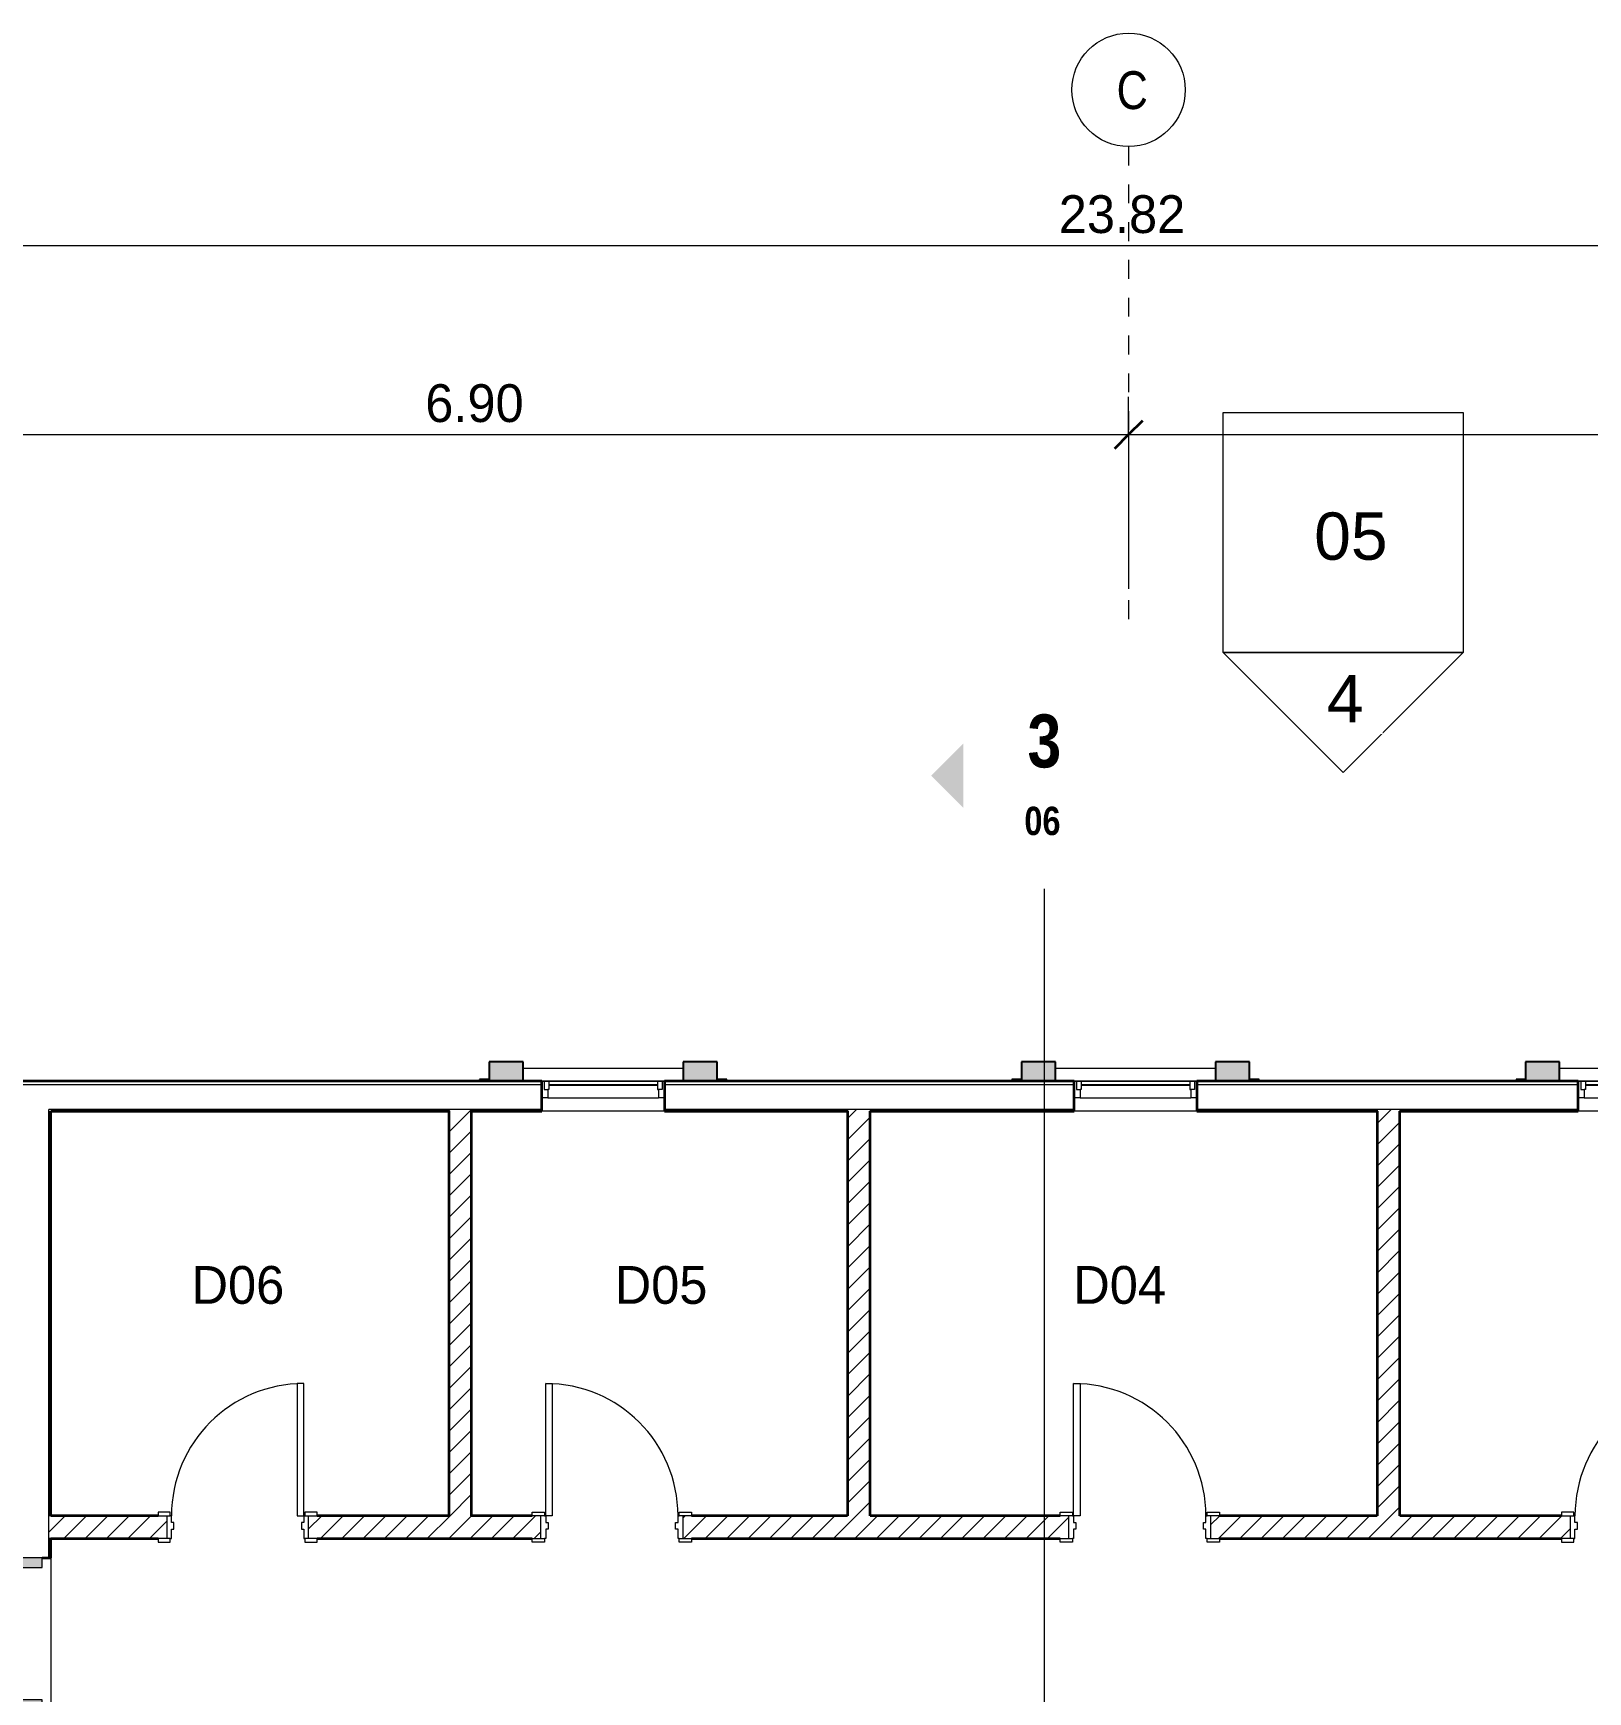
# Model space of a CAD drawing. Header units: metres. Extents: x -3 to 175, y -5 to 18.
# Drawn here: x 110.81 to 119.03, y 9.19 to 17.96 of the extents above; entities that cross this region are included whole.
import ezdxf

# ---------------------------------------------------------------- set-up
doc = ezdxf.new("R2010")
doc.units = ezdxf.units.M
doc.linetypes.add('Grid Line', pattern=[0.022225, 0.0127, -0.003175, 0.003175, -0.003175])
for name, color, linetype, lineweight in [('A-ANNO-DIMS', 7, 'Continuous', 9), ('A-ANNO-DIMS-100', 7, 'Continuous', 9), ('A-DOOR', 7, 'Continuous', 9), ('A-DOOR-FRAM', 7, 'Continuous', 18), ('A-GENM', 7, 'Continuous', 9), ('A-GLAZ', 7, 'Continuous', 9), ('A-WALL', 7, 'Continuous', 9), ('A-WALL-PATT', 7, 'Continuous', 35), ('G-ANNO-SYMB', 7, 'Continuous', 9), ('G-ANNO-TEXT', 7, 'Continuous', 9), ('I-WALL', 7, 'Continuous', 9), ('S-GRID', 7, 'Continuous', 9), ('S-GRID-IDEN', 7, 'Continuous', 9)]:
    doc.layers.add(name, color=color, linetype=linetype, lineweight=lineweight)
doc.styles.add('Arial', font='arial.ttf', dxfattribs={"height": 0.25})
doc.styles.add('Century Gothic_1', font='GOTHIC.TTF', dxfattribs={"height": 0.2})
doc.styles.add('Saira Condensed', font='SairaCondensed-Regular.ttf', dxfattribs={"height": 0.2})
doc.styles.add('Saira Condensed_B', font='', dxfattribs={"height": 0.15})
doc.styles.add('Saira Condensed_B_1', font='', dxfattribs={"height": 0.28})
doc.styles.get('Saira Condensed_B').set_extended_font_data('Saira Condensed', bold=True)
doc.styles.get('Saira Condensed_B_1').set_extended_font_data('Saira Condensed', bold=True)
doc.dimstyles.new('FCA_N_Cotas_E100', dxfattribs={"dimscale": 0.3048, "dimtxt": 0.208834, "dimasz": 0.492126, "dimexe": 0.656168, "dimexo": 0.656168, "dimgap": 0.032808, "dimtad": 1, "dimrnd": 0.01, "dimzin": 0, "dimdsep": 46, "dimtxsty": 'Century Gothic_1', "dimblk1": 'OBLIQUE', "dimblk2": 'OBLIQUE', "dimsah": 1, "dimcen": 0.09, "dimdle": 0.656168, "dimazin": 2, "dimtfac": 1, "dimtdec": 4, "dimtix": 1, "dimtmove": 0, "dimatfit": 3, "dimfxl": 1, "dimtvp": 1, "dimtolj": 1, "dimtzin": 0, "dimarcsym": 2})
pattern_1 = [(45, (110.58692, 0), (-0.05656854, 0.05656854), [])]

# ---------------------------------------------------------------- blocks, each defined once
blk = doc.blocks.new('M_Ventana Ponton - 650 x 1500 mm-2528099-N-Hab-01')
at = {"layer": 'A-GLAZ'}
for p, q in [((-0.325, 0.08), (0.325, 0.08)), ((0.2869, 0.08), (-0.2869, 0.08)), ((0.325, -0.08), (-0.325, -0.08)), ((-0.29325, -0.0089), (0.29325, -0.0089))]:
    blk.add_line(p, q, dxfattribs=at)
at = {"layer": 'A-GLAZ', "lineweight": 18}
for p, q in [((-0.2869, 0.08), (-0.325, 0.08)), ((-0.3123, 0.08), (-0.3123, 0.03555)), ((-0.3123, 0.03555), (-0.29325, 0.03555)), ((-0.2869, 0.03555), (-0.29325, 0.03555)), ((-0.29325, 0.03555), (-0.29325, -0.0089)), ((-0.2869, 0.08), (-0.2869, 0.03555)), ((0.2869, 0.08), (0.2869, 0.03555)), ((0.325, 0.08), (0.2869, 0.08)), ((0.2869, 0.03555), (0.29325, 0.03555)), ((0.29325, 0.03555), (0.29325, -0.0089)), ((0.3123, 0.03555), (0.29325, 0.03555)), ((0.3123, 0.08), (0.3123, 0.03555)), ((-0.29325, -0.0089), (-0.325, -0.0089)), ((0.325, -0.0089), (0.29325, -0.0089))]:
    blk.add_line(p, q, dxfattribs=at)
at = {"layer": 'A-GLAZ', "lineweight": 25}
blk.add_line((0.2869, 0.057775), (-0.2869, 0.057775), dxfattribs=at)
blk = doc.blocks.new('M_Marco Ventanas Fachada Ext - M_Marco Ventanas Fachada Ext-2575492-N-Hab-01')
at = {"layer": 'A-GENM', "true_color": 0xc0c0c0}
h = blk.add_hatch(color=9, dxfattribs=at)
h.paths.add_polyline_path([(9.3243, 12.4195), (9.3243, 12.5203), (9.1443, 12.5203), (9.1443, 12.4195)])
h.paths.add_polyline_path([(8.2966, 12.4195), (8.2966, 12.5203), (8.1166, 12.5203), (8.1166, 12.4195)])
h = blk.add_hatch(color=9, dxfattribs=at)
h.paths.add_polyline_path([(9.3743, 12.4195), (9.3743, 12.4275), (9.3243, 12.4275), (9.3243, 12.4195)])
h.paths.add_polyline_path([(8.0666, 12.4195), (8.1166, 12.4195), (8.1166, 12.4275), (8.0666, 12.4275)])
at = {"layer": 'A-GENM', "lineweight": 25}
for p, q in [((8.1166, 12.5203), (8.1166, 12.4195)), ((8.2966, 12.5203), (8.1166, 12.5203)), ((8.2966, 12.4195), (8.2966, 12.5203)), ((9.3243, 12.5203), (9.1443, 12.5203)), ((9.1443, 12.5203), (9.1443, 12.4195)), ((9.3243, 12.4195), (9.3243, 12.5203)), ((8.1166, 12.4275), (8.0666, 12.4275)), ((8.0666, 12.4275), (8.0666, 12.4195)), ((8.0666, 12.4195), (8.1166, 12.4195)), ((8.1166, 12.4195), (8.1166, 12.4275)), ((8.1166, 12.4195), (8.2966, 12.4195)), ((9.1443, 12.4195), (9.3243, 12.4195)), ((9.3743, 12.4275), (9.3243, 12.4275)), ((9.3243, 12.4275), (9.3243, 12.4195)), ((9.3243, 12.4195), (9.3743, 12.4195)), ((9.3743, 12.4195), (9.3743, 12.4275))]:
    blk.add_line(p, q, dxfattribs=at)
at = {"layer": 'A-GENM'}
blk.add_line((8.2966, 12.4873), (9.1443, 12.4873), dxfattribs=at)
blk = doc.blocks.new('M_Marco Ventanas Fachada Ext - M_Marco Ventanas Fachada Ext-V192-N-Hab-01')
at = {"layer": 'A-GENM', "true_color": 0xc0c0c0}
h = blk.add_hatch(color=9, dxfattribs=at)
h.paths.add_polyline_path([(6.587, 12.4195), (6.6564, 12.4195), (6.6564, 12.5203), (6.4764, 12.5203), (6.4764, 12.4195)])
h.paths.add_polyline_path([(5.6287, 12.4195), (5.6287, 12.5203), (5.4487, 12.5203), (5.4487, 12.4195)])
h = blk.add_hatch(color=9, dxfattribs=at)
h.paths.add_polyline_path([(6.7064, 12.4195), (6.7064, 12.4275), (6.6564, 12.4275), (6.6564, 12.4195)])
h.paths.add_polyline_path([(5.3987, 12.4195), (5.4487, 12.4195), (5.4487, 12.4275), (5.3987, 12.4275)])
at = {"layer": 'A-GENM', "lineweight": 25}
for p, q in [((5.4487, 12.5203), (5.4487, 12.4195)), ((5.6287, 12.5203), (5.4487, 12.5203)), ((5.6287, 12.4195), (5.6287, 12.5203)), ((6.6564, 12.5203), (6.4764, 12.5203)), ((6.4764, 12.5203), (6.4764, 12.4195)), ((6.6564, 12.4195), (6.6564, 12.5203)), ((5.4487, 12.4275), (5.3987, 12.4275)), ((5.3987, 12.4275), (5.3987, 12.4195)), ((5.3987, 12.4195), (5.4487, 12.4195)), ((5.4487, 12.4195), (5.4487, 12.4275)), ((5.4487, 12.4195), (5.6287, 12.4195)), ((6.4764, 12.4195), (6.6564, 12.4195)), ((6.7064, 12.4275), (6.6564, 12.4275)), ((6.6564, 12.4275), (6.6564, 12.4195)), ((6.6564, 12.4195), (6.7064, 12.4195)), ((6.7064, 12.4195), (6.7064, 12.4275))]:
    blk.add_line(p, q, dxfattribs=at)
at = {"layer": 'A-GENM'}
blk.add_line((5.6287, 12.4873), (6.4764, 12.4873), dxfattribs=at)
blk = doc.blocks.new('M_Marco Ventanas Fachada Ext - M_Marco Ventanas Fachada Ext-V191-N-Hab-01')
at = {"layer": 'A-GENM', "true_color": 0xc0c0c0}
h = blk.add_hatch(color=9, dxfattribs=at)
h.paths.add_polyline_path([(11.0397, 12.4195), (11.0397, 12.5203), (10.8597, 12.5203), (10.8597, 12.4195)])
h.paths.add_polyline_path([(12.0674, 12.4195), (12.0674, 12.5203), (11.8874, 12.5203), (11.8874, 12.4195), (11.9766, 12.4195)])
h = blk.add_hatch(color=9, dxfattribs=at)
h.paths.add_polyline_path([(12.1174, 12.4195), (12.1174, 12.4275), (12.0674, 12.4275), (12.0674, 12.4195)])
h.paths.add_polyline_path([(10.8597, 12.4195), (10.8597, 12.4275), (10.8097, 12.4275), (10.8097, 12.4195)])
at = {"layer": 'A-GENM', "lineweight": 25}
for p, q in [((10.8597, 12.5203), (10.8597, 12.4195)), ((11.0397, 12.5203), (10.8597, 12.5203)), ((11.0397, 12.4195), (11.0397, 12.5203)), ((12.0674, 12.5203), (11.8874, 12.5203)), ((11.8874, 12.5203), (11.8874, 12.4195)), ((12.0674, 12.4195), (12.0674, 12.5203)), ((10.8597, 12.4275), (10.8097, 12.4275)), ((10.8097, 12.4275), (10.8097, 12.4195)), ((10.8097, 12.4195), (10.8597, 12.4195)), ((10.8597, 12.4195), (10.8597, 12.4275)), ((10.8597, 12.4195), (11.0397, 12.4195)), ((11.8874, 12.4195), (12.0674, 12.4195)), ((12.1174, 12.4275), (12.0674, 12.4275)), ((12.0674, 12.4275), (12.0674, 12.4195)), ((12.0674, 12.4195), (12.1174, 12.4195)), ((12.1174, 12.4195), (12.1174, 12.4275))]:
    blk.add_line(p, q, dxfattribs=at)
at = {"layer": 'A-GENM'}
blk.add_line((11.0397, 12.4873), (11.8874, 12.4873), dxfattribs=at)
blk = doc.blocks.new('FCA_N_Puerta de alumnio_Banos - FCA_N_Puerta de aluminio_700 X 1900 mm-2586110-N-Hab-01')
at = {"layer": 'A-DOOR', "true_color": 0xc0c0c0}
h = blk.add_hatch(color=9, dxfattribs=at)
h.paths.add_polyline_path([(-0.4008, -0.0343), (-0.35, -0.0343), (-0.35, 0.08), (-0.4008, 0.08)])
h.paths.add_polyline_path([(0.35, 0.08), (0.35, -0.0343), (0.4008, -0.0343), (0.4008, 0.08)])
at = {"layer": 'A-DOOR', "lineweight": 18}
for p, q in [((-0.35, 0.78), (-0.30555, 0.78)), ((-0.35, 0.08), (-0.35, 0.78)), ((-0.30555, 0.78), (-0.30555, 0.08)), ((-0.30555, 0.08), (-0.35, 0.08))]:
    blk.add_line(p, q, dxfattribs=at)
at = {"layer": 'A-DOOR'}
blk.add_arc((-0.35, 0.08), 0.7, 360, 90, dxfattribs=at)
at = {"layer": 'A-DOOR-FRAM'}
for p, q in [((-0.35, 0.08), (-0.4008, 0.08)), ((-0.4008, 0.08), (-0.4008, -0.0343)), ((-0.35, -0.0343), (-0.35, 0.08)), ((0.4008, 0.08), (0.35, 0.08)), ((0.35, 0.08), (0.35, -0.0343)), ((0.4008, -0.0343), (0.4008, 0.08)), ((-0.4008, -0.0343), (-0.35, -0.0343)), ((0.35, -0.0343), (0.4008, -0.0343))]:
    blk.add_line(p, q, dxfattribs=at)
blk = doc.blocks.new('M_Door-Interior-Single-Flush_Panel-Wood - 700 x 2100mm-3151575-N-Hab-01')
at = {"layer": 'A-DOOR', "lineweight": 18}
for p, q in [((0.35, 0.756825), (0.315, 0.756825)), ((0.315, 0.756825), (0.315, 0.056825)), ((0.35, 0.056825), (0.35, 0.756825)), ((0.315, 0.056825), (0.35, 0.056825))]:
    blk.add_line(p, q, dxfattribs=at)
at = {"layer": 'A-DOOR'}
for p, q in [((-0.35635, 0.076825), (-0.42135, 0.076825)), ((-0.42135, 0.076825), (-0.42135, 0.056825)), ((-0.42135, 0.056825), (-0.35635, 0.056825)), ((-0.35635, 0.056825), (-0.35635, 0.076825)), ((0.42135, 0.076825), (0.35635, 0.076825)), ((0.35635, 0.076825), (0.35635, 0.056825)), ((0.35635, 0.056825), (0.42135, 0.056825)), ((0.42135, 0.056825), (0.42135, 0.076825)), ((-0.35635, -0.063175), (-0.42135, -0.063175)), ((-0.42135, -0.063175), (-0.42135, -0.083175)), ((-0.42135, -0.083175), (-0.35635, -0.083175)), ((-0.35635, -0.083175), (-0.35635, -0.063175)), ((0.42135, -0.063175), (0.35635, -0.063175)), ((0.35635, -0.063175), (0.35635, -0.083175)), ((0.35635, -0.083175), (0.42135, -0.083175)), ((0.42135, -0.083175), (0.42135, -0.063175))]:
    blk.add_line(p, q, dxfattribs=at)
blk.add_arc((0.35, 0.056825), 0.7, 90, 180, dxfattribs=at)
at = {"layer": 'A-DOOR-FRAM'}
for p, q in [((-0.375, 0.056825), (-0.375, -0.063175)), ((-0.35, 0.056825), (-0.35635, 0.056825)), ((-0.35, 0.021825), (-0.35, 0.056825)), ((-0.3373, 0.021825), (-0.35, 0.021825)), ((-0.3373, -0.0131), (-0.3373, 0.021825)), ((0.35, 0.021825), (0.3373, 0.021825)), ((0.3373, 0.021825), (0.3373, -0.0131)), ((0.35, 0.056825), (0.35, 0.021825)), ((0.35635, 0.056825), (0.35, 0.056825)), ((0.375, -0.063175), (0.375, 0.056825)), ((-0.35635, -0.063175), (-0.35, -0.063175)), ((-0.35, -0.063175), (-0.35, -0.0131)), ((-0.35, -0.0131), (-0.3373, -0.0131)), ((0.3373, -0.0131), (0.35, -0.0131)), ((0.35, -0.0131), (0.35, -0.063175)), ((0.35, -0.063175), (0.35635, -0.063175))]:
    blk.add_line(p, q, dxfattribs=at)
blk = doc.blocks.new('M_Door-Interior-Single-Flush_Panel-Wood - 700 x 2100mm-3152536-N-Hab-01')
at = {"layer": 'A-DOOR'}
for p, q in [((-0.42135, 0.083175), (-0.35635, 0.083175)), ((-0.42135, 0.063175), (-0.42135, 0.083175)), ((-0.35635, 0.063175), (-0.42135, 0.063175)), ((-0.35635, 0.083175), (-0.35635, 0.063175)), ((0.35635, 0.083175), (0.42135, 0.083175)), ((0.35635, 0.063175), (0.35635, 0.083175)), ((0.42135, 0.063175), (0.35635, 0.063175)), ((0.42135, 0.083175), (0.42135, 0.063175)), ((-0.42135, -0.056825), (-0.35635, -0.056825)), ((-0.42135, -0.076825), (-0.42135, -0.056825)), ((-0.35635, -0.076825), (-0.42135, -0.076825)), ((-0.35635, -0.056825), (-0.35635, -0.076825)), ((0.35635, -0.056825), (0.42135, -0.056825)), ((0.35635, -0.076825), (0.35635, -0.056825)), ((0.42135, -0.076825), (0.35635, -0.076825)), ((0.42135, -0.056825), (0.42135, -0.076825))]:
    blk.add_line(p, q, dxfattribs=at)
at = {"layer": 'A-DOOR', "lineweight": 18}
for p, q in [((0.315, -0.056825), (0.35, -0.056825)), ((0.315, -0.756825), (0.315, -0.056825)), ((0.35, -0.056825), (0.35, -0.756825)), ((0.35, -0.756825), (0.315, -0.756825))]:
    blk.add_line(p, q, dxfattribs=at)
at = {"layer": 'A-DOOR'}
blk.add_arc((0.35, -0.056825), 0.7, 180, 270, dxfattribs=at)
at = {"layer": 'A-DOOR-FRAM'}
for p, q in [((-0.375, -0.056825), (-0.375, 0.063175)), ((-0.35635, 0.063175), (-0.35, 0.063175)), ((-0.35, 0.063175), (-0.35, 0.0131)), ((-0.35, 0.0131), (-0.3373, 0.0131)), ((-0.3373, 0.0131), (-0.3373, -0.021825)), ((0.3373, 0.0131), (0.35, 0.0131)), ((0.3373, -0.021825), (0.3373, 0.0131)), ((0.35, 0.063175), (0.35635, 0.063175)), ((0.35, 0.0131), (0.35, 0.063175)), ((0.375, 0.063175), (0.375, -0.056825)), ((-0.35, -0.056825), (-0.35635, -0.056825)), ((-0.35, -0.021825), (-0.35, -0.056825)), ((-0.3373, -0.021825), (-0.35, -0.021825)), ((0.35, -0.021825), (0.3373, -0.021825)), ((0.35, -0.056825), (0.35, -0.021825)), ((0.35635, -0.056825), (0.35, -0.056825))]:
    blk.add_line(p, q, dxfattribs=at)
blk = doc.blocks.new('Grid - 3mm-1144979-N-Hab-01')
at = {"layer": 'S-GRID-IDEN', "color": 253, "true_color": 0xaaaaaa}
blk.add_circle((0, 0), 0.003, dxfattribs=at)
blk = doc.blocks.new('DIMBLOCK18-N-Hab-01')
at = {"layer": 'A-ANNO-DIMS-100'}
for p, q in [((109.7042, 15.8402), (109.7042, 16.0402)), ((116.6028, 15.8402), (116.6028, 16.0402)), ((109.7042, 15.8402), (116.6028, 15.8402)), ((109.7042, 15.8402), (109.7042, 15.0242)), ((116.6028, 15.8402), (116.6028, 15.0242))]:
    blk.add_line(p, q, dxfattribs=at)
at = {"layer": 'A-ANNO-DIMS-100', "lineweight": 35}
for p, q in [((109.7042, 15.8402), (109.7792, 15.9152)), ((116.6028, 15.8402), (116.6778, 15.9152)), ((109.7042, 15.8402), (109.6292, 15.7652)), ((116.6028, 15.8402), (116.5278, 15.7652))]:
    blk.add_line(p, q, dxfattribs=at)
at = {"layer": 'A-ANNO-DIMS-100', "color": 0, "insert": (112.8817, 16.1066), "char_height": 0.2, "width": 0.652357, "attachment_point": 1, "line_spacing_factor": 0.984502, "style": 'Century Gothic_1'}
blk.add_mtext('6.90', dxfattribs=at)
blk = doc.blocks.new('_Oblique')
at = {"color": 0, "linetype": 'ByBlock', "lineweight": -2}
blk.add_line((-0.5, -0.5), (0.5, 0.5), dxfattribs=at)
blk = doc.blocks.new('DIMBLOCK19-N-Hab-01')
at = {"layer": 'A-ANNO-DIMS-100'}
for p, q in [((116.6028, 15.8402), (116.6028, 16.0402)), ((123.4856, 15.8402), (123.4856, 16.0402)), ((116.6028, 15.8402), (123.4856, 15.8402)), ((116.6028, 15.8402), (116.6028, 15.0242)), ((123.4856, 15.8402), (123.4856, 15.0242))]:
    blk.add_line(p, q, dxfattribs=at)
at = {"layer": 'A-ANNO-DIMS-100', "lineweight": 35}
for p, q in [((116.6028, 15.8402), (116.6778, 15.9152)), ((123.4856, 15.8402), (123.5606, 15.9152)), ((116.6028, 15.8402), (116.5278, 15.7652)), ((123.4856, 15.8402), (123.4106, 15.7652))]:
    blk.add_line(p, q, dxfattribs=at)
at = {"layer": 'A-ANNO-DIMS-100', "color": 0, "insert": (119.7724, 16.1066), "char_height": 0.2, "width": 0.652357, "attachment_point": 1, "line_spacing_factor": 0.984502, "style": 'Century Gothic_1'}
blk.add_mtext('6.88', dxfattribs=at)
blk = doc.blocks.new('DIMBLOCK23-N-Hab-01')
at = {"layer": 'A-ANNO-DIMS-100'}
for p, q in [((104.6714, 16.8402), (104.6714, 17.0402)), ((128.495, 16.8402), (128.495, 17.0402)), ((104.4714, 16.8402), (128.695, 16.8402)), ((104.6714, 16.8402), (104.6714, 15.0242)), ((128.495, 16.8402), (128.495, 15.0242))]:
    blk.add_line(p, q, dxfattribs=at)
at = {"layer": 'A-ANNO-DIMS-100', "lineweight": 35}
for p, q in [((104.6714, 16.8402), (104.7464, 16.9152)), ((128.495, 16.8402), (128.57, 16.9152)), ((104.6714, 16.8402), (104.5964, 16.7652)), ((128.495, 16.8402), (128.42, 16.7652))]:
    blk.add_line(p, q, dxfattribs=at)
at = {"layer": 'A-ANNO-DIMS-100', "color": 0, "insert": (116.2335, 17.1066), "char_height": 0.2, "width": 0.839312, "attachment_point": 1, "line_spacing_factor": 0.984502, "style": 'Century Gothic_1'}
blk.add_mtext('23.82', dxfattribs=at)
blk = doc.blocks.new('Elevation - Detail Number-1115207-N-Hab-01')
at = {"layer": 'G-ANNO-SYMB'}
for p, q in [((-0.00635, -0.00635), (-0.00635, 0.00635)), ((-0.00635, 0.00635), (0.00635, 0.00635)), ((0.00635, 0.00635), (0.00635, -0.00635)), ((0.00635, -0.00635), (-0.00635, -0.00635))]:
    blk.add_line(p, q, dxfattribs=at)
blk = doc.blocks.new('Elevation - Detail Number-1115155-N-Hab-01')
at = {"layer": 'G-ANNO-SYMB'}
for p, q in [((0, 0.00635), (-0.00635, 0)), ((0.00635, 0), (0, 0.00635)), ((-0.00635, 0), (0.00635, 0))]:
    blk.add_line(p, q, dxfattribs=at)
blk = doc.blocks.new('Section - Símbolo_Detalle_Plano-1146154-N-Hab-01')
at = {"layer": 'G-ANNO-SYMB', "true_color": 0x808080}
blk.add_hatch(color=8, dxfattribs=at).paths.add_polyline_path([(-0.004296, 0.004296), (-0.007704, 0.004296), (-0.006, 0.006)])

msp = doc.modelspace()

# ---------------------------------------------------------------- hatches: boundary and pattern name
at = {"layer": 'A-WALL-PATT', "lineweight": 9}
h = msp.add_hatch(dxfattribs=at)
h.set_pattern_fill('FP_3', color=256, style=0, pattern_type=2)
h.set_pattern_definition(pattern_1)
h.paths.add_polyline_path([(113.1262, 10.1189), (113.1262, 12.2695), (113.0062, 12.2695), (113.0062, 10.1189)])
h = msp.add_hatch(dxfattribs=at)
h.set_pattern_fill('FP_3', color=256, style=0, pattern_type=2)
h.set_pattern_definition(pattern_1)
h.paths.add_polyline_path([(115.1154, 10.1189), (115.2354, 10.1189), (115.2354, 12.2695), (115.1154, 12.2695), (115.1154, 10.9739)])
h = msp.add_hatch(dxfattribs=at)
h.set_pattern_fill('FP_3', color=256, style=0, pattern_type=2)
h.set_pattern_definition(pattern_1)
h.paths.add_polyline_path([(118.0376, 10.1189), (118.0376, 12.2695), (117.9176, 12.2695), (117.9176, 10.1189)])
h = msp.add_hatch(dxfattribs=at)
h.set_pattern_fill('FP_3', color=256, style=0, pattern_type=2)
h.set_pattern_definition(pattern_1)
h.paths.add_polyline_path([(121.6573, 9.9989), (121.6573, 10.1189), (119.6899, 10.1189), (119.6899, 9.9989), (121.611, 9.9989)])
h.paths.add_polyline_path([(123.2583, 9.9989), (123.2583, 10.1189), (122.4073, 10.1189), (122.4073, 9.9989), (123.2483, 9.9989)])
h.paths.add_polyline_path([(117.0833, 9.9989), (118.9399, 9.9989), (118.9399, 10.1189), (117.0369, 10.1189), (117.0369, 9.9989)])
h.paths.add_polyline_path([(116.2869, 9.9989), (116.2869, 10.1189), (114.2439, 10.1189), (114.2439, 9.9989), (116.2406, 9.9989)])
h.paths.add_polyline_path([(113.4939, 9.9989), (113.4939, 10.1189), (112.2639, 10.1189), (112.2639, 9.9989), (113.4476, 9.9989)])
h.paths.add_polyline_path([(111.4676, 9.9989), (111.5139, 9.9989), (111.5139, 10.1189), (110.8899, 10.1189), (110.8899, 9.9989), (110.8999, 9.9989)])

# ---------------------------------------------------------------- linework, layer by layer
at = {"layer": 'A-WALL'}
for p, q in [((113.4981, 12.3995), (109.4335, 12.3995)), ((116.3145, 12.3995), (114.1481, 12.3995)), ((118.9824, 12.3995), (116.9645, 12.3995)), ((110.8899, 9.8965), (110.8899, 12.2695)), ((113.4981, 12.2695), (110.8899, 12.2695)), ((113.0062, 12.2695), (113.0062, 12.2595)), ((113.1262, 12.2695), (113.1262, 12.2595)), ((116.3145, 12.2695), (114.1481, 12.2695)), ((115.1154, 12.2695), (115.1154, 12.2595)), ((115.2354, 12.2695), (115.2354, 12.2595)), ((118.9824, 12.2695), (116.9645, 12.2695)), ((117.9176, 12.2695), (117.9176, 12.2595)), ((118.0376, 12.2695), (118.0376, 12.2595)), ((110.8999, 10.1189), (110.8899, 10.1189)), ((110.8999, 9.9989), (110.8899, 9.9989))]:
    msp.add_line(p, q, dxfattribs=at)
at = {"layer": 'A-WALL', "lineweight": 35}
for p, q in [((113.0062, 12.2595), (113.0062, 10.1189)), ((113.1262, 10.1189), (113.1262, 12.2595)), ((115.1154, 12.2595), (115.1154, 10.1189)), ((115.2354, 10.1189), (115.2354, 12.2595)), ((117.9176, 12.2595), (117.9176, 10.1189)), ((118.0376, 10.1189), (118.0376, 12.2595)), ((111.4676, 10.1189), (110.8999, 10.1189)), ((113.0062, 10.1189), (112.3103, 10.1189)), ((113.4476, 10.1189), (113.1262, 10.1189)), ((115.1154, 10.1189), (114.2903, 10.1189)), ((116.2406, 10.1189), (115.2354, 10.1189)), ((117.9176, 10.1189), (117.0833, 10.1189)), ((118.8936, 10.1189), (118.0376, 10.1189)), ((110.8999, 9.9989), (111.4676, 9.9989)), ((112.3103, 9.9989), (113.4476, 9.9989)), ((114.2903, 9.9989), (116.2406, 9.9989)), ((117.0833, 9.9989), (118.8936, 9.9989))]:
    msp.add_line(p, q, dxfattribs=at)
at = {"layer": 'G-ANNO-SYMB', "lineweight": 18}
msp.add_line((116.1584, -2.9512), (116.1584, 13.4359), dxfattribs=at)
at = {"layer": 'I-WALL', "lineweight": 35}
for p, q in [((113.4981, 12.4195), (109.4335, 12.4195)), ((113.4981, 12.2595), (113.4981, 12.4195)), ((116.3145, 12.4195), (114.1481, 12.4195)), ((114.1481, 12.4195), (114.1481, 12.2595)), ((116.3145, 12.2595), (116.3145, 12.4195)), ((118.9824, 12.4195), (116.9645, 12.4195)), ((116.9645, 12.4195), (116.9645, 12.2595)), ((118.9824, 12.2595), (118.9824, 12.4195)), ((110.8999, 10.1189), (110.8999, 12.2595)), ((110.8999, 12.2595), (113.0062, 12.2595)), ((113.1262, 12.2595), (113.4981, 12.2595)), ((114.1481, 12.2595), (115.1154, 12.2595)), ((115.2354, 12.2595), (116.3145, 12.2595)), ((116.9645, 12.2595), (117.9176, 12.2595)), ((118.0376, 12.2595), (118.9824, 12.2595)), ((110.8999, 9.8965), (110.8999, 9.9989)), ((110.8542, 9.8965), (110.8999, 9.8965))]:
    msp.add_line(p, q, dxfattribs=at)
at = {"layer": 'I-WALL'}
msp.add_line((110.8999, 9.8965), (110.8999, 9.0949), dxfattribs=at)
at = {"layer": 'S-GRID', "color": 254, "linetype": 'Grid Line', "true_color": 0xd4d4d4}
msp.add_line((116.6028, 17.3642), (116.6028, 14.8642), dxfattribs=at)

# ---------------------------------------------------------------- block references
at = {"layer": 'A-DOOR'}
for p in [(111.8889, 10.0621), (119.3149, 10.0621)]:
    msp.add_blockref('M_Door-Interior-Single-Flush_Panel-Wood - 700 x 2100mm-3151575-N-Hab-01', p, dxfattribs=at)
for name, p, rotation in [('M_Door-Interior-Single-Flush_Panel-Wood - 700 x 2100mm-3152536-N-Hab-01', (113.8689, 10.0621), 180), ('M_Door-Interior-Single-Flush_Panel-Wood - 700 x 2100mm-3152536-N-Hab-01', (116.6619, 10.0621), 180), ('FCA_N_Puerta de alumnio_Banos - FCA_N_Puerta de aluminio_700 X 1900 mm-2586110-N-Hab-01', (110.8199, 9.4957), 89.99999999999955)]:
    msp.add_blockref(name, p, dxfattribs=dict(at, rotation=rotation))
at = {"layer": 'A-GENM'}
for name, p in [('M_Marco Ventanas Fachada Ext - M_Marco Ventanas Fachada Ext-V191-N-Hab-01', (102.3595, 0)), ('M_Marco Ventanas Fachada Ext - M_Marco Ventanas Fachada Ext-V192-N-Hab-01', (110.5869, 0)), ('M_Marco Ventanas Fachada Ext - M_Marco Ventanas Fachada Ext-2575492-N-Hab-01', (110.5869, 0))]:
    msp.add_blockref(name, p, dxfattribs=at)
at = {"layer": 'A-GLAZ'}
for p in [(113.8231, 12.3395), (116.6395, 12.3395), (119.3074, 12.3395)]:
    msp.add_blockref('M_Ventana Ponton - 650 x 1500 mm-2528099-N-Hab-01', p, dxfattribs=at)
at = {"layer": 'G-ANNO-SYMB', "xscale": 99.99999999999993, "yscale": 99.99999999999993, "zscale": 99.99999999999993}
msp.add_blockref('Elevation - Detail Number-1115207-N-Hab-01', (117.7378, 15.3221), dxfattribs=at)
at = {"layer": 'G-ANNO-SYMB', "extrusion": (0, 0, -1), "xscale": 99.99999999999993, "yscale": 99.99999999999993, "zscale": 99.99999999999993, "rotation": 180}
msp.add_blockref('Elevation - Detail Number-1115155-N-Hab-01', (-117.7378, 14.6871), dxfattribs=at)
at = {"layer": 'G-ANNO-SYMB', "color": 8, "lineweight": 18, "true_color": 0x808080, "extrusion": (0, 0, -1), "xscale": 99.99999999999993, "yscale": 99.99999999999993, "zscale": 99.99999999999993, "rotation": 270.0000000000005}
msp.add_blockref('Section - Símbolo_Detalle_Plano-1146154-N-Hab-01', (-116.1584, 13.4359), dxfattribs=at)
at = {"layer": 'S-GRID-IDEN', "color": 253, "true_color": 0xaaaaaa, "xscale": 99.99999999999993, "yscale": 99.99999999999993, "zscale": 99.99999999999993, "rotation": 180}
msp.add_blockref('Grid - 3mm-1144979-N-Hab-01', (116.6028, 17.6642), dxfattribs=at)

# ---------------------------------------------------------------- texts
at = {"layer": 'G-ANNO-SYMB', "insert": (116.0681, 14.3593), "char_height": 0.28, "width": 0.216456, "attachment_point": 1, "style": 'Saira Condensed_B_1'}
msp.add_mtext('\\fSaira Condensed|b1|i0|c0|p2|;3', dxfattribs=at)
at = {"layer": 'G-ANNO-SYMB', "color": 8, "true_color": 0x808080, "insert": (116.0516, 13.871), "char_height": 0.15, "width": 0.25654, "attachment_point": 1, "style": 'Saira Condensed_B', "bg_fill": 3, "box_fill_scale": 1.25, "bg_fill_color": 256, "bg_fill_true_color": 13158600, "bg_fill_transparency": 0}
msp.add_mtext('06', dxfattribs=at)
at = {"layer": 'G-ANNO-TEXT', "char_height": 0.2, "width": 0.64135, "attachment_point": 1, "style": 'Century Gothic_1'}
for s, insert in [('D06', (111.6449, 11.4405)), ('D05', (113.8839, 11.4405)), ('D04', (116.3102, 11.4405))]:
    msp.add_mtext(s, dxfattribs=dict(at, insert=insert))
at = {"layer": 'S-GRID-IDEN', "color": 253, "true_color": 0xaaaaaa, "insert": (116.5395, 17.7627), "char_height": 0.2, "width": 0.144304, "attachment_point": 1, "style": 'Saira Condensed'}
msp.add_mtext('C', dxfattribs=at)

# ---------------------------------------------------------------- dimensions: what is measured, and where the dimension line sits
at = {"layer": 'A-ANNO-DIMS'}
for base, p1, p2, override, picture, middle in [((128.495, 16.8402), (104.6714, 14.8242), (128.495, 14.8242), {"dimpost": '<>', "dimfxl": 23.823665}, 'DIMBLOCK23-N-Hab-01', (116.5832, 16.9553)), ((116.6028, 15.8402), (109.7042, 14.8242), (116.6028, 14.8242), {"dimpost": '<>', "dimfxl": 6.898516}, 'DIMBLOCK18-N-Hab-01', (113.1535, 15.9553)), ((123.4856, 15.8402), (116.6028, 14.8242), (123.4856, 14.8242), {"dimpost": '<>', "dimfxl": 6.882891}, 'DIMBLOCK19-N-Hab-01', (120.0442, 15.9553))]:
    dim = msp.add_linear_dim(base=base, p1=p1, p2=p2, dimstyle='FCA_N_Cotas_E100', override=override, dxfattribs=at)
    dim.commit()
    dim.dimension.update_dxf_attribs({"geometry": picture, "text_midpoint": middle})

# ---------------------------------------------------------------- next in the draw order: texts
at = {"layer": 'G-ANNO-SYMB', "char_height": 0.25, "attachment_point": 1, "style": 'Arial', "bg_fill": 3, "box_fill_scale": 1.25, "bg_fill_color": 256, "bg_fill_true_color": 13158600, "bg_fill_transparency": 0}
for s, insert, width in [('05', (117.585, 15.4279), 0.464979), ('4', (117.652, 14.568), 0.232489)]:
    msp.add_mtext(s, dxfattribs=dict(at, insert=insert, width=width))

doc.saveas('drawing.dxf')
